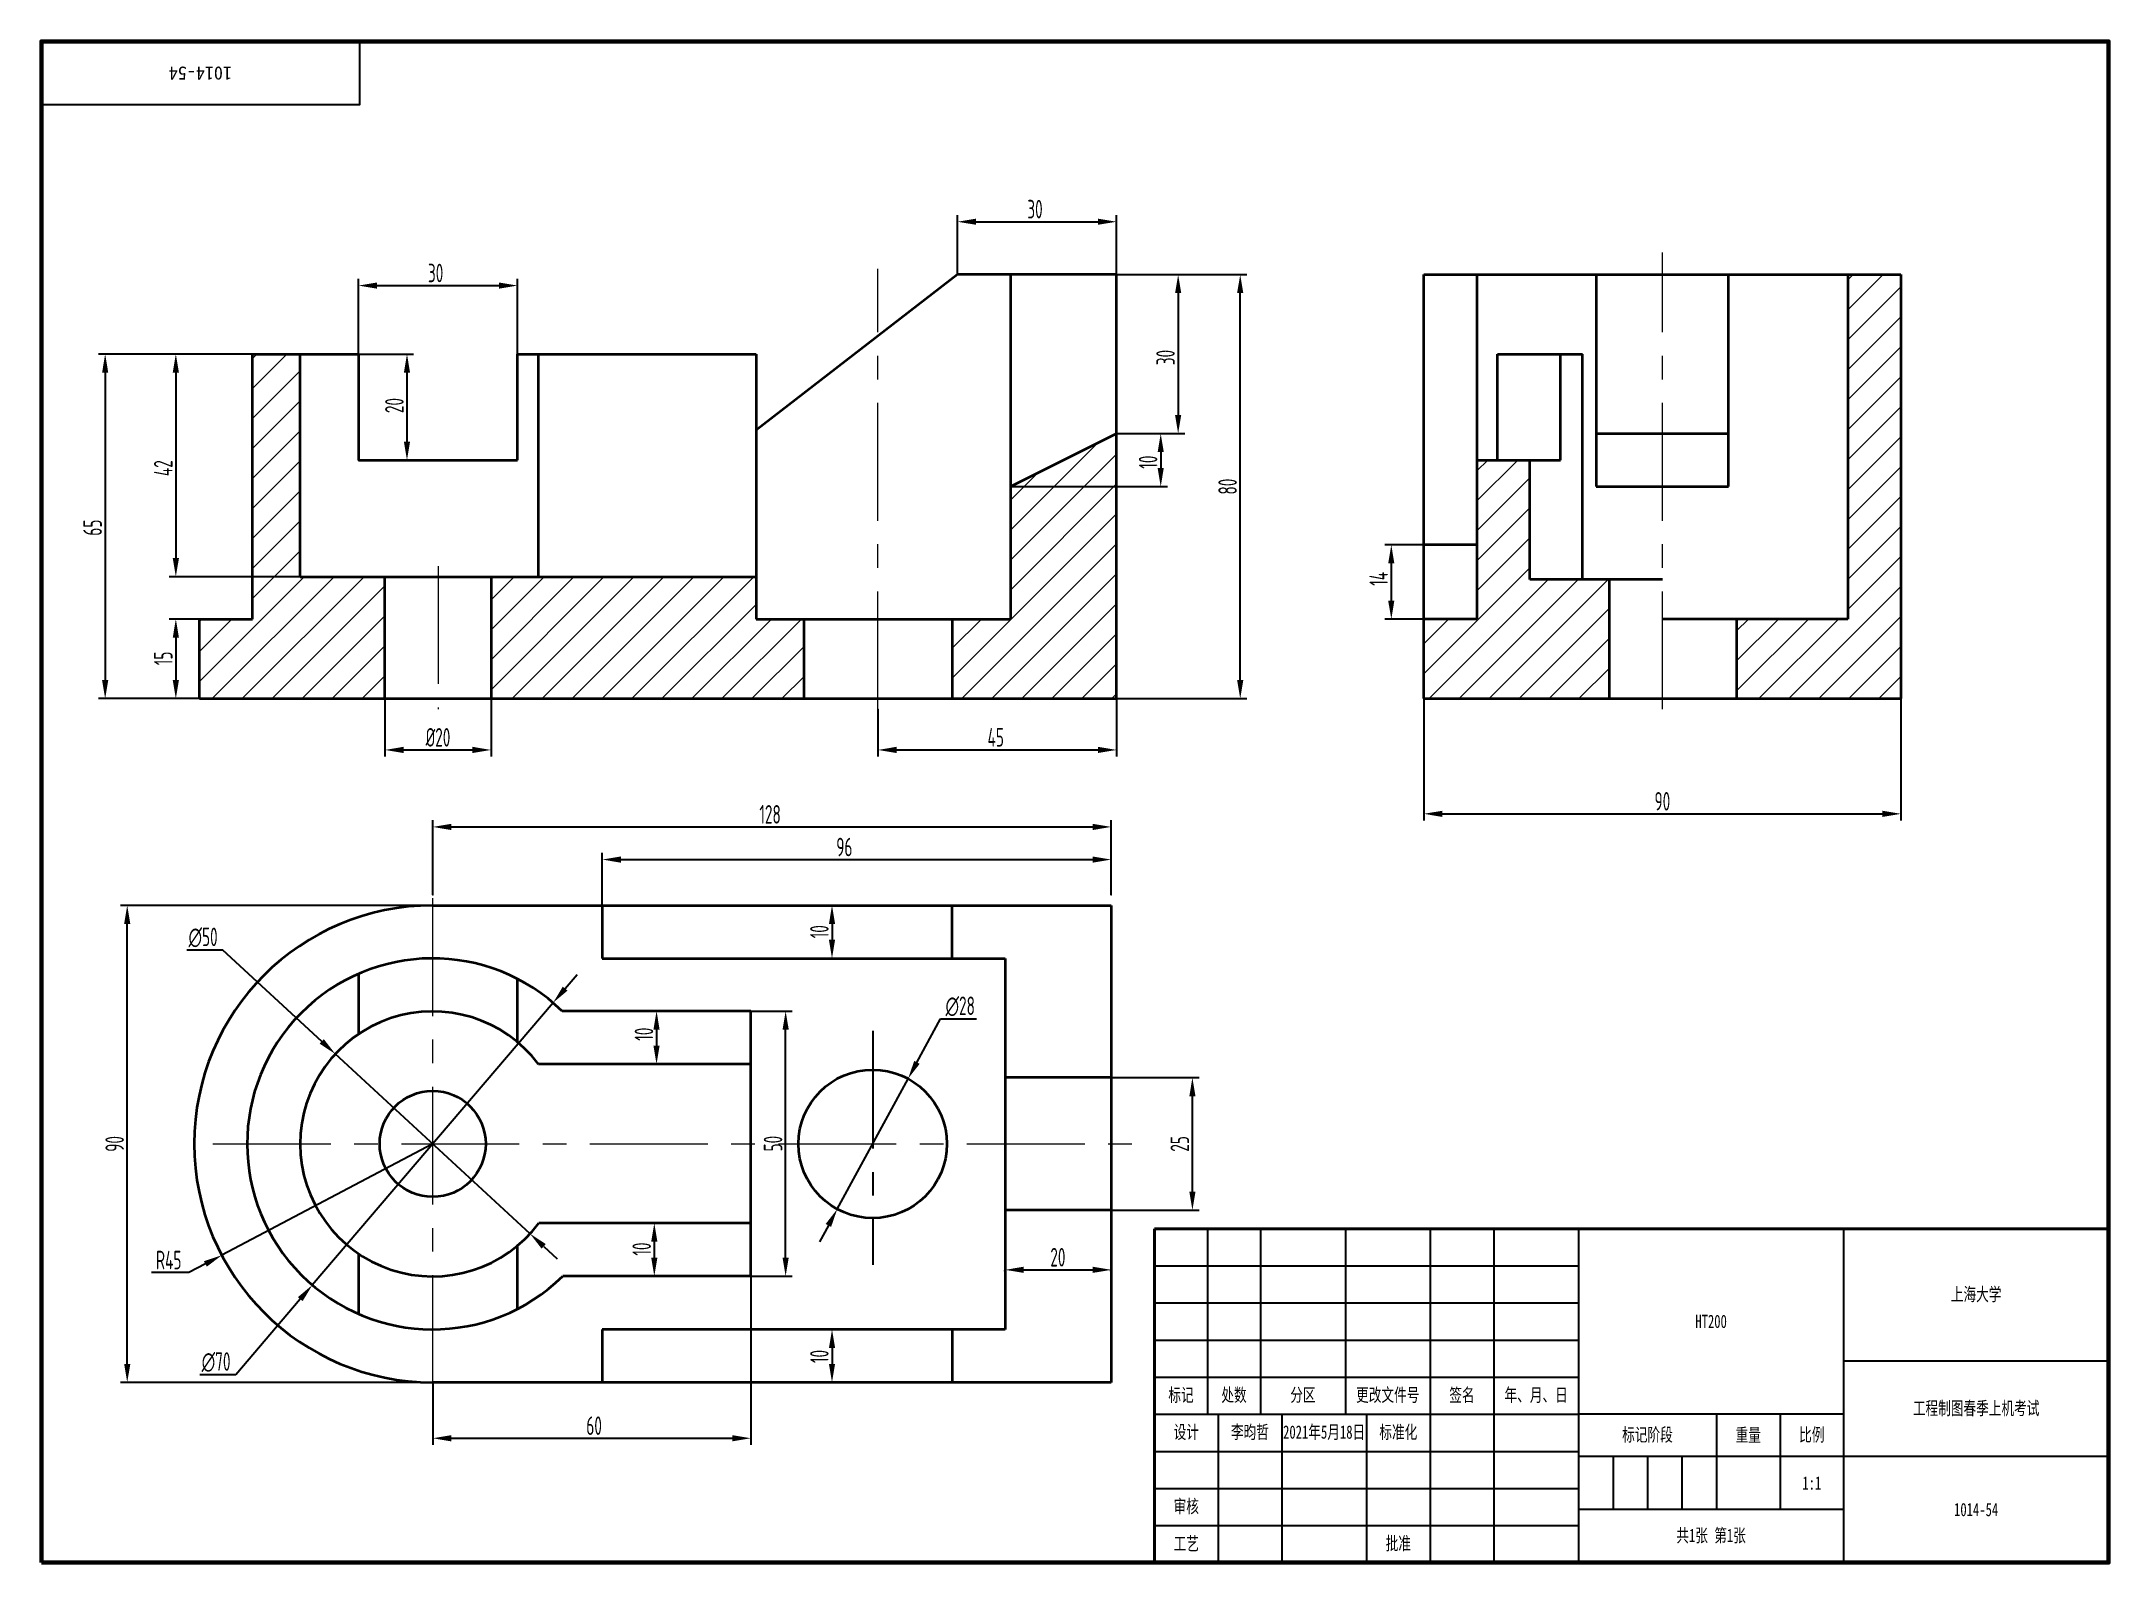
# Model space of a CAD drawing. Header units: millimetres. Extents: x 25 to 415, y 5 to 292.
import ezdxf

# ---------------------------------------------------------------- set-up
doc = ezdxf.new("R2010")
doc.units = ezdxf.units.MM
doc.header["$LTSCALE"] = 0.7
doc.linetypes.add('CENTER', pattern=[50.8, 31.75, -6.35, 6.35, -6.35])
doc.layers.add('center', color=160, linetype='CENTER')
doc.layers.add('dim', color=2, linetype='Continuous')
doc.layers.add('xxx', color=7, linetype='Continuous', lineweight=35, plot=False)
doc.layers.add('图层1', color=7, linetype='Continuous', lineweight=35)
doc.styles.add('btl', font='', dxfattribs={"width": 0.7})
doc.styles.add('dim', font='dim.shx', dxfattribs={"width": 0.7, "bigfont": 'gbcbig.shx'})
doc.styles.get("Standard").update_dxf_attribs({"font": ''})
doc.styles.get('btl').set_extended_font_data('FangSong_GB2312')
doc.styles.get('Standard').set_extended_font_data('SimSun')
doc.dimstyles.new('dim', dxfattribs={"dimtxt": 3.5, "dimasz": 3.5, "dimexe": 1.25, "dimexo": 0, "dimtad": 1, "dimtoh": 1, "dimdec": 0, "dimdsep": 46, "dimtxsty": 'dim', "dimcen": 0, "dimclrd": 256, "dimclre": 256, "dimadec": 0, "dimazin": 0, "dimtfac": 1, "dimtdec": 0, "dimtmove": 0, "dimatfit": 1, "dimfxl": 1, "dimlwd": -1, "dimlwe": -1, "dimarcsym": 0})
pattern_1 = [(45, (-3.2905, 0), (-2.828427, 2.828427), [])]
pattern_2 = [(45, (0, 0), (-2.828427, 2.828427), [])]

# ---------------------------------------------------------------- blocks, each defined once
blk = doc.blocks.new('*D1')
at = {"layer": 'dim', "transparency": 16777216}
for p, q in [((130.83, 129), (130.83, 138.89)), ((134.33, 137.64), (223.33, 137.64)), ((226.83, 131), (226.83, 138.89))]:
    blk.add_line(p, q, dxfattribs=at)
at = {"layer": 'dim', "lineweight": 15, "transparency": 16777216}
for points in [[(134.33, 138.22), (134.33, 137.05), (130.83, 137.64)], [(223.33, 138.22), (223.33, 137.05), (226.83, 137.64)]]:
    blk.add_solid(points, dxfattribs=at)
at = {"layer": 'xxx', "color": 0, "lineweight": 15, "transparency": 16777216}
for p in [(226.83, 137.64), (130.83, 129), (226.83, 131)]:
    blk.add_point(p, dxfattribs=at)
at = {"layer": 'dim', "color": 0, "lineweight": 15, "transparency": 16777216, "insert": (176.49, 140.01), "char_height": 3.5, "attachment_point": 5, "style": 'dim'}
blk.add_mtext('96', dxfattribs=at)
blk = doc.blocks.new('*D2')
at = {"layer": 'dim', "transparency": 16777216}
for p, q in [((176.49, 129), (172.91, 129)), ((174.16, 125.5), (174.16, 122.5)), ((176.49, 119), (172.91, 119))]:
    blk.add_line(p, q, dxfattribs=at)
at = {"layer": 'dim', "lineweight": 15, "transparency": 16777216}
for points in [[(173.58, 125.5), (174.74, 125.5), (174.16, 129)], [(173.58, 122.5), (174.74, 122.5), (174.16, 119)]]:
    blk.add_solid(points, dxfattribs=at)
at = {"layer": 'xxx', "color": 0, "lineweight": 15, "transparency": 16777216}
for p in [(176.49, 129), (174.16, 119), (176.49, 119)]:
    blk.add_point(p, dxfattribs=at)
at = {"layer": 'dim', "color": 0, "lineweight": 15, "transparency": 16777216, "insert": (171.78, 124.03), "char_height": 3.5, "attachment_point": 5, "rotation": 90, "style": 'dim'}
blk.add_mtext('10', dxfattribs=at)
blk = doc.blocks.new('*D3')
at = {"layer": 'dim', "transparency": 16777216}
for p, q in [((173.87, 49), (175.41, 49)), ((174.16, 45.5), (174.16, 42.5)), ((173.87, 39), (175.41, 39))]:
    blk.add_line(p, q, dxfattribs=at)
at = {"layer": 'dim', "lineweight": 15, "transparency": 16777216}
for points in [[(173.58, 45.5), (174.74, 45.5), (174.16, 49)], [(173.58, 42.5), (174.74, 42.5), (174.16, 39)]]:
    blk.add_solid(points, dxfattribs=at)
at = {"layer": 'xxx', "color": 0, "lineweight": 15, "transparency": 16777216}
for p in [(173.87, 49), (173.87, 39), (174.16, 39)]:
    blk.add_point(p, dxfattribs=at)
at = {"layer": 'dim', "color": 0, "lineweight": 15, "transparency": 16777216, "insert": (171.78, 43.9), "char_height": 3.5, "attachment_point": 5, "rotation": 90, "style": 'dim'}
blk.add_mtext('10', dxfattribs=at)
blk = doc.blocks.new('*D4')
at = {"layer": 'dim', "transparency": 16777216}
for p, q in [((141.06, 109.05), (142.31, 109.05)), ((141.06, 105.55), (141.06, 102.55)), ((141.06, 99.05), (142.31, 99.05))]:
    blk.add_line(p, q, dxfattribs=at)
at = {"layer": 'dim', "lineweight": 15, "transparency": 16777216}
for points in [[(140.47, 105.55), (141.64, 105.55), (141.06, 109.05)], [(140.47, 102.55), (141.64, 102.55), (141.06, 99.05)]]:
    blk.add_solid(points, dxfattribs=at)
at = {"layer": 'xxx', "color": 0, "lineweight": 15, "transparency": 16777216}
for p in [(141.06, 109.05), (141.06, 99.05), (141.06, 99.05)]:
    blk.add_point(p, dxfattribs=at)
at = {"layer": 'dim', "color": 0, "lineweight": 15, "transparency": 16777216, "insert": (138.68, 104.7), "char_height": 3.5, "attachment_point": 5, "rotation": 90, "style": 'dim'}
blk.add_mtext('10', dxfattribs=at)
blk = doc.blocks.new('*D5')
at = {"layer": 'dim', "transparency": 16777216}
for p, q in [((140.76, 69.05), (139.39, 69.05)), ((140.64, 65.55), (140.64, 62.55)), ((140.76, 59.05), (139.39, 59.05))]:
    blk.add_line(p, q, dxfattribs=at)
at = {"layer": 'dim', "lineweight": 15, "transparency": 16777216}
for points in [[(140.05, 65.55), (141.22, 65.55), (140.64, 69.05)], [(140.05, 62.55), (141.22, 62.55), (140.64, 59.05)]]:
    blk.add_solid(points, dxfattribs=at)
at = {"layer": 'xxx', "color": 0, "lineweight": 15, "transparency": 16777216}
for p in [(140.76, 69.05), (140.64, 59.05), (140.76, 59.05)]:
    blk.add_point(p, dxfattribs=at)
at = {"layer": 'dim', "color": 0, "lineweight": 15, "transparency": 16777216, "insert": (138.26, 64.16), "char_height": 3.5, "attachment_point": 5, "rotation": 90, "style": 'dim'}
blk.add_mtext('10', dxfattribs=at)
blk = doc.blocks.new('*D6')
at = {"layer": 'dim', "transparency": 16777216}
for p, q in [((285.81, 168), (285.81, 145.02)), ((375.81, 168), (375.81, 145.02)), ((289.31, 146.27), (372.31, 146.27))]:
    blk.add_line(p, q, dxfattribs=at)
at = {"layer": 'dim', "lineweight": 15, "transparency": 16777216}
for points in [[(289.31, 146.85), (289.31, 145.68), (285.81, 146.27)], [(372.31, 146.85), (372.31, 145.68), (375.81, 146.27)]]:
    blk.add_solid(points, dxfattribs=at)
at = {"layer": 'xxx', "color": 0, "lineweight": 15, "transparency": 16777216}
for p in [(285.81, 168), (375.81, 168), (375.81, 146.27)]:
    blk.add_point(p, dxfattribs=at)
at = {"layer": 'dim', "color": 0, "lineweight": 15, "transparency": 16777216, "insert": (330.81, 148.64), "char_height": 3.5, "attachment_point": 5, "style": 'dim'}
blk.add_mtext('90', dxfattribs=at)
blk = doc.blocks.new('*D7')
at = {"layer": 'dim', "transparency": 16777216}
for p, q in [((158.83, 59.05), (158.83, 27.22)), ((98.83, 39), (98.83, 27.22)), ((102.33, 28.47), (155.33, 28.47))]:
    blk.add_line(p, q, dxfattribs=at)
at = {"layer": 'dim', "lineweight": 15, "transparency": 16777216}
for points in [[(102.33, 29.05), (102.33, 27.88), (98.83, 28.47)], [(155.33, 29.05), (155.33, 27.88), (158.83, 28.47)]]:
    blk.add_solid(points, dxfattribs=at)
at = {"layer": 'xxx', "color": 0, "lineweight": 15, "transparency": 16777216}
for p in [(158.83, 59.05), (98.83, 39), (158.83, 28.47)]:
    blk.add_point(p, dxfattribs=at)
at = {"layer": 'dim', "color": 0, "lineweight": 15, "transparency": 16777216, "insert": (129.28, 30.84), "char_height": 3.5, "attachment_point": 5, "style": 'dim'}
blk.add_mtext('60', dxfattribs=at)
blk = doc.blocks.new('*D8')
at = {"layer": 'dim', "transparency": 16777216}
for p, q in [((84.83, 233), (84.83, 247.17)), ((88.33, 245.92), (111.33, 245.92)), ((114.83, 233), (114.83, 247.17))]:
    blk.add_line(p, q, dxfattribs=at)
at = {"layer": 'dim', "lineweight": 15, "transparency": 16777216}
for points in [[(88.33, 246.51), (88.33, 245.34), (84.83, 245.92)], [(111.33, 246.51), (111.33, 245.34), (114.83, 245.92)]]:
    blk.add_solid(points, dxfattribs=at)
at = {"layer": 'xxx', "color": 0, "lineweight": 15, "transparency": 16777216}
for p in [(114.83, 245.92), (84.83, 233), (114.83, 233)]:
    blk.add_point(p, dxfattribs=at)
at = {"layer": 'dim', "color": 0, "lineweight": 15, "transparency": 16777216, "insert": (99.38, 248.3), "char_height": 3.5, "attachment_point": 5, "style": 'dim'}
blk.add_mtext('30', dxfattribs=at)
blk = doc.blocks.new('*D9')
at = {"layer": 'dim', "transparency": 16777216}
for p, q in [((89.83, 168), (89.83, 157.07)), ((109.83, 168), (109.83, 157.07)), ((93.33, 158.32), (106.33, 158.32))]:
    blk.add_line(p, q, dxfattribs=at)
at = {"layer": 'dim', "lineweight": 15, "transparency": 16777216}
for points in [[(93.33, 158.91), (93.33, 157.74), (89.83, 158.32)], [(106.33, 158.91), (106.33, 157.74), (109.83, 158.32)]]:
    blk.add_solid(points, dxfattribs=at)
at = {"layer": 'xxx', "color": 0, "lineweight": 15, "transparency": 16777216}
for p in [(89.83, 168), (109.83, 168), (109.83, 158.32)]:
    blk.add_point(p, dxfattribs=at)
at = {"layer": 'dim', "color": 0, "lineweight": 15, "transparency": 16777216, "insert": (99.83, 160.7), "char_height": 3.5, "attachment_point": 5, "style": 'dim'}
blk.add_mtext('%%C20', dxfattribs=at)
blk = doc.blocks.new('*D10')
at = {"layer": 'dim', "transparency": 16777216}
for p, q in [((285.81, 197), (278.42, 197)), ((279.67, 193.5), (279.67, 186.5)), ((285.81, 183), (278.42, 183))]:
    blk.add_line(p, q, dxfattribs=at)
at = {"layer": 'dim', "lineweight": 15, "transparency": 16777216}
for points in [[(279.08, 193.5), (280.25, 193.5), (279.67, 197)], [(279.08, 186.5), (280.25, 186.5), (279.67, 183)]]:
    blk.add_solid(points, dxfattribs=at)
at = {"layer": 'xxx', "color": 0, "lineweight": 15, "transparency": 16777216}
for p in [(285.81, 197), (279.67, 183), (285.81, 183)]:
    blk.add_point(p, dxfattribs=at)
at = {"layer": 'dim', "color": 0, "lineweight": 15, "transparency": 16777216, "insert": (277.29, 190.61), "char_height": 3.5, "attachment_point": 5, "rotation": 90, "style": 'dim'}
blk.add_mtext('14', dxfattribs=at)
blk = doc.blocks.new('*D11')
at = {"layer": 'dim', "transparency": 16777216}
for p, q in [((197.83, 248), (197.83, 259.22)), ((201.33, 257.97), (224.33, 257.97)), ((227.83, 248), (227.83, 259.22))]:
    blk.add_line(p, q, dxfattribs=at)
at = {"layer": 'dim', "lineweight": 15, "transparency": 16777216}
for points in [[(201.33, 258.55), (201.33, 257.39), (197.83, 257.97)], [(224.33, 258.55), (224.33, 257.39), (227.83, 257.97)]]:
    blk.add_solid(points, dxfattribs=at)
at = {"layer": 'xxx', "color": 0, "lineweight": 15, "transparency": 16777216}
for p in [(227.83, 257.97), (197.83, 248), (227.83, 248)]:
    blk.add_point(p, dxfattribs=at)
at = {"layer": 'dim', "color": 0, "lineweight": 15, "transparency": 16777216, "insert": (212.45, 260.34), "char_height": 3.5, "attachment_point": 5, "style": 'dim'}
blk.add_mtext('30', dxfattribs=at)
blk = doc.blocks.new('*D12')
at = {"layer": 'dim', "transparency": 16777216}
for p, q in [((227.83, 218), (237.42, 218)), ((236.17, 214.5), (236.17, 211.5)), ((207.83, 208), (237.42, 208))]:
    blk.add_line(p, q, dxfattribs=at)
at = {"layer": 'dim', "lineweight": 15, "transparency": 16777216}
for points in [[(235.59, 214.5), (236.75, 214.5), (236.17, 218)], [(235.59, 211.5), (236.75, 211.5), (236.17, 208)]]:
    blk.add_solid(points, dxfattribs=at)
at = {"layer": 'xxx', "color": 0, "lineweight": 15, "transparency": 16777216}
for p in [(227.83, 218), (207.83, 208), (236.17, 208)]:
    blk.add_point(p, dxfattribs=at)
at = {"layer": 'dim', "color": 0, "lineweight": 15, "transparency": 16777216, "insert": (233.79, 212.62), "char_height": 3.5, "attachment_point": 5, "rotation": 90, "style": 'dim'}
blk.add_mtext('10', dxfattribs=at)
blk = doc.blocks.new('*D13')
at = {"layer": 'dim', "transparency": 16777216}
for p, q in [((231.12, 248), (240.71, 248)), ((239.46, 244.5), (239.46, 221.5)), ((231.12, 218), (240.71, 218))]:
    blk.add_line(p, q, dxfattribs=at)
at = {"layer": 'dim', "lineweight": 15, "transparency": 16777216}
for points in [[(238.88, 244.5), (240.04, 244.5), (239.46, 248)], [(238.88, 221.5), (240.04, 221.5), (239.46, 218)]]:
    blk.add_solid(points, dxfattribs=at)
at = {"layer": 'xxx', "color": 0, "lineweight": 15, "transparency": 16777216}
for p in [(231.12, 248), (231.12, 218), (239.46, 218)]:
    blk.add_point(p, dxfattribs=at)
at = {"layer": 'dim', "color": 0, "lineweight": 15, "transparency": 16777216, "insert": (237.08, 232.35), "char_height": 3.5, "attachment_point": 5, "rotation": 90, "style": 'dim'}
blk.add_mtext('30', dxfattribs=at)
blk = doc.blocks.new('*D14')
at = {"layer": 'dim', "transparency": 16777216}
for p, q in [((55.84, 183), (49.12, 183)), ((50.37, 179.5), (50.37, 171.5)), ((54.83, 168), (49.12, 168))]:
    blk.add_line(p, q, dxfattribs=at)
at = {"layer": 'dim', "lineweight": 15, "transparency": 16777216}
for points in [[(49.79, 179.5), (50.96, 179.5), (50.37, 183)], [(49.79, 171.5), (50.96, 171.5), (50.37, 168)]]:
    blk.add_solid(points, dxfattribs=at)
at = {"layer": 'xxx', "color": 0, "lineweight": 15, "transparency": 16777216}
for p in [(55.84, 183), (50.37, 168), (54.83, 168)]:
    blk.add_point(p, dxfattribs=at)
at = {"layer": 'dim', "color": 0, "lineweight": 15, "transparency": 16777216, "insert": (48, 175.59), "char_height": 3.5, "attachment_point": 5, "rotation": 90, "style": 'dim'}
blk.add_mtext('15', dxfattribs=at)
blk = doc.blocks.new('*D15')
at = {"layer": 'dim', "transparency": 16777216}
for p, q in [((64.83, 233), (49.12, 233)), ((50.37, 229.5), (50.37, 194.5)), ((73.83, 191), (49.12, 191))]:
    blk.add_line(p, q, dxfattribs=at)
at = {"layer": 'dim', "lineweight": 15, "transparency": 16777216}
for points in [[(49.79, 229.5), (50.96, 229.5), (50.37, 233)], [(49.79, 194.5), (50.96, 194.5), (50.37, 191)]]:
    blk.add_solid(points, dxfattribs=at)
at = {"layer": 'xxx', "color": 0, "lineweight": 15, "transparency": 16777216}
for p in [(64.83, 233), (50.37, 191), (73.83, 191)]:
    blk.add_point(p, dxfattribs=at)
at = {"layer": 'dim', "color": 0, "lineweight": 15, "transparency": 16777216, "insert": (48, 211.48), "char_height": 3.5, "attachment_point": 5, "rotation": 90, "style": 'dim'}
blk.add_mtext('42', dxfattribs=at)
blk = doc.blocks.new('*D16')
at = {"layer": 'dim', "transparency": 16777216}
for p, q in [((49.12, 233), (35.79, 233)), ((37.04, 229.5), (37.04, 171.5)), ((49.12, 168), (35.79, 168))]:
    blk.add_line(p, q, dxfattribs=at)
at = {"layer": 'dim', "lineweight": 15, "transparency": 16777216}
for points in [[(36.46, 229.5), (37.62, 229.5), (37.04, 233)], [(36.46, 171.5), (37.62, 171.5), (37.04, 168)]]:
    blk.add_solid(points, dxfattribs=at)
at = {"layer": 'xxx', "color": 0, "lineweight": 15, "transparency": 16777216}
for p in [(49.12, 233), (37.04, 168), (49.12, 168)]:
    blk.add_point(p, dxfattribs=at)
at = {"layer": 'dim', "color": 0, "lineweight": 15, "transparency": 16777216, "insert": (34.67, 200.26), "char_height": 3.5, "attachment_point": 5, "rotation": 90, "style": 'dim'}
blk.add_mtext('65', dxfattribs=at)
blk = doc.blocks.new('*D17')
at = {"layer": 'dim', "transparency": 16777216}
for p, q in [((98.83, 131), (98.83, 145.05)), ((226.83, 138.89), (226.83, 145.05)), ((102.33, 143.8), (223.33, 143.8))]:
    blk.add_line(p, q, dxfattribs=at)
at = {"layer": 'dim', "lineweight": 15, "transparency": 16777216}
for points in [[(102.33, 144.38), (102.33, 143.21), (98.83, 143.8)], [(223.33, 144.38), (223.33, 143.21), (226.83, 143.8)]]:
    blk.add_solid(points, dxfattribs=at)
at = {"layer": 'xxx', "color": 0, "lineweight": 15, "transparency": 16777216}
for p in [(226.83, 143.8), (226.83, 138.89), (98.83, 131)]:
    blk.add_point(p, dxfattribs=at)
at = {"layer": 'dim', "color": 0, "lineweight": 15, "transparency": 16777216, "insert": (162.48, 146.17), "char_height": 3.5, "attachment_point": 5, "style": 'dim'}
blk.add_mtext('128', dxfattribs=at)
blk = doc.blocks.new('*D18')
at = {"layer": 'dim', "transparency": 16777216}
for p, q in [((227.83, 168), (227.83, 157.07)), ((182.83, 166), (182.83, 157.07)), ((186.33, 158.32), (224.33, 158.32))]:
    blk.add_line(p, q, dxfattribs=at)
at = {"layer": 'dim', "lineweight": 15, "transparency": 16777216}
for points in [[(186.33, 158.91), (186.33, 157.74), (182.83, 158.32)], [(224.33, 158.91), (224.33, 157.74), (227.83, 158.32)]]:
    blk.add_solid(points, dxfattribs=at)
at = {"layer": 'xxx', "color": 0, "lineweight": 15, "transparency": 16777216}
for p in [(227.83, 168), (182.83, 166), (227.83, 158.32)]:
    blk.add_point(p, dxfattribs=at)
at = {"layer": 'dim', "color": 0, "lineweight": 15, "transparency": 16777216, "insert": (205.05, 160.7), "char_height": 3.5, "attachment_point": 5, "style": 'dim'}
blk.add_mtext('45', dxfattribs=at)
blk = doc.blocks.new('*D19')
at = {"layer": 'dim', "transparency": 16777216}
for p, q in [((84.83, 233), (95.23, 233)), ((93.98, 229.5), (93.98, 216.5)), ((84.83, 213), (95.23, 213))]:
    blk.add_line(p, q, dxfattribs=at)
at = {"layer": 'dim', "lineweight": 15, "transparency": 16777216}
for points in [[(93.39, 229.5), (94.56, 229.5), (93.98, 233)], [(93.39, 216.5), (94.56, 216.5), (93.98, 213)]]:
    blk.add_solid(points, dxfattribs=at)
at = {"layer": 'xxx', "color": 0, "lineweight": 15, "transparency": 16777216}
for p in [(84.83, 233), (84.83, 213), (93.98, 213)]:
    blk.add_point(p, dxfattribs=at)
at = {"layer": 'dim', "color": 0, "lineweight": 15, "transparency": 16777216, "insert": (91.6, 223.29), "char_height": 3.5, "attachment_point": 5, "rotation": 90, "style": 'dim'}
blk.add_mtext('20', dxfattribs=at)
blk = doc.blocks.new('*D20')
at = {"layer": 'dim', "transparency": 16777216}
for p, q in [((206.83, 60.04), (206.83, 61.49)), ((210.33, 60.24), (223.33, 60.24)), ((226.83, 60.04), (226.83, 61.49))]:
    blk.add_line(p, q, dxfattribs=at)
at = {"layer": 'dim', "lineweight": 35, "transparency": 16777216}
for points in [[(210.33, 60.83), (210.33, 59.66), (206.83, 60.24)], [(223.33, 60.83), (223.33, 59.66), (226.83, 60.24)]]:
    blk.add_solid(points, dxfattribs=at)
at = {"layer": 'xxx', "color": 0, "lineweight": 35, "transparency": 16777216}
for p in [(206.83, 60.04), (226.83, 60.24), (226.83, 60.04)]:
    blk.add_point(p, dxfattribs=at)
at = {"layer": 'dim', "color": 0, "lineweight": 15, "transparency": 16777216, "insert": (216.77, 62.62), "char_height": 3.5, "attachment_point": 5, "style": 'dim'}
blk.add_mtext('20', dxfattribs=at)
blk = doc.blocks.new('*D23')
at = {"layer": 'Defpoints', "color": 0, "transparency": 16777216}
for p in [(188.51, 96.3), (175.15, 71.7)]:
    blk.add_point(p, dxfattribs=at)
at = {"layer": 'dim', "transparency": 16777216}
for p, q in [((190.18, 99.38), (194.63, 107.57)), ((194.63, 107.57), (201.44, 107.57)), ((175.15, 71.7), (188.51, 96.3)), ((173.48, 68.62), (171.81, 65.55))]:
    blk.add_line(p, q, dxfattribs=at)
for points in [[(189.67, 99.66), (190.69, 99.1), (188.51, 96.3)], [(172.97, 68.9), (173.99, 68.34), (175.15, 71.7)]]:
    blk.add_solid(points, dxfattribs=at)
at = {"layer": 'dim', "color": 0, "transparency": 16777216, "insert": (198.35, 109.94), "char_height": 3.5, "attachment_point": 5, "style": 'dim'}
blk.add_mtext('∅28', dxfattribs=at)
blk = doc.blocks.new('*D25')
at = {"layer": 'Defpoints', "color": 0, "transparency": 16777216}
for p in [(226.83, 96.5), (242.15, 96.5), (226.83, 71.5)]:
    blk.add_point(p, dxfattribs=at)
at = {"layer": 'dim', "transparency": 16777216}
for p, q in [((226.83, 96.5), (243.4, 96.5)), ((242.15, 75), (242.15, 93)), ((226.83, 71.5), (243.4, 71.5))]:
    blk.add_line(p, q, dxfattribs=at)
for points in [[(241.57, 93), (242.73, 93), (242.15, 96.5)], [(241.57, 75), (242.73, 75), (242.15, 71.5)]]:
    blk.add_solid(points, dxfattribs=at)
at = {"layer": 'dim', "color": 0, "transparency": 16777216, "insert": (239.77, 84), "char_height": 3.5, "attachment_point": 5, "rotation": 90, "style": 'dim'}
blk.add_mtext('25', dxfattribs=at)
blk = doc.blocks.new('*D26')
at = {"layer": 'Defpoints', "color": 0, "transparency": 16777216}
for p in [(41.2, 129), (98.83, 129), (98.83, 39)]:
    blk.add_point(p, dxfattribs=at)
at = {"layer": 'dim', "transparency": 16777216}
for p, q in [((98.83, 129), (39.95, 129)), ((41.2, 42.5), (41.2, 125.5)), ((98.83, 39), (39.95, 39))]:
    blk.add_line(p, q, dxfattribs=at)
for points in [[(40.62, 125.5), (41.79, 125.5), (41.2, 129)], [(40.62, 42.5), (41.79, 42.5), (41.2, 39)]]:
    blk.add_solid(points, dxfattribs=at)
at = {"layer": 'dim', "color": 0, "transparency": 16777216, "insert": (38.83, 84), "char_height": 3.5, "attachment_point": 5, "rotation": 90, "style": 'dim'}
blk.add_mtext('90', dxfattribs=at)
blk = doc.blocks.new('*D27')
at = {"layer": 'Defpoints', "color": 0, "transparency": 16777216}
for p in [(158.83, 109.05), (165.41, 109.05), (158.83, 59.05)]:
    blk.add_point(p, dxfattribs=at)
at = {"layer": 'dim', "transparency": 16777216}
for p, q in [((158.83, 109.05), (166.66, 109.05)), ((165.41, 62.55), (165.41, 105.55)), ((158.83, 59.05), (166.66, 59.05))]:
    blk.add_line(p, q, dxfattribs=at)
for points in [[(164.83, 105.55), (166, 105.55), (165.41, 109.05)], [(164.83, 62.55), (166, 62.55), (165.41, 59.05)]]:
    blk.add_solid(points, dxfattribs=at)
at = {"layer": 'dim', "color": 0, "transparency": 16777216, "insert": (163.04, 84.05), "char_height": 3.5, "attachment_point": 5, "rotation": 90, "style": 'dim'}
blk.add_mtext('50', dxfattribs=at)
blk = doc.blocks.new('*D28')
at = {"layer": 'Defpoints', "color": 0, "transparency": 16777216}
for p in [(227.83, 248), (251.17, 248), (227.83, 168)]:
    blk.add_point(p, dxfattribs=at)
at = {"layer": 'dim', "transparency": 16777216}
for p, q in [((227.83, 248), (252.42, 248)), ((251.17, 171.5), (251.17, 244.5)), ((227.83, 168), (252.42, 168))]:
    blk.add_line(p, q, dxfattribs=at)
for points in [[(250.58, 244.5), (251.75, 244.5), (251.17, 248)], [(250.58, 171.5), (251.75, 171.5), (251.17, 168)]]:
    blk.add_solid(points, dxfattribs=at)
at = {"layer": 'dim', "color": 0, "transparency": 16777216, "insert": (248.79, 208), "char_height": 3.5, "attachment_point": 5, "rotation": 90, "style": 'dim'}
blk.add_mtext('80', dxfattribs=at)
blk = doc.blocks.new('*D29')
at = {"layer": 'Defpoints', "color": 0, "transparency": 16777216}
for p in [(80.46, 100.96), (117.2, 67.04)]:
    blk.add_point(p, dxfattribs=at)
at = {"layer": 'dim', "transparency": 16777216}
for p, q in [((59.23, 120.56), (52.42, 120.56)), ((77.89, 103.33), (59.23, 120.56)), ((117.2, 67.04), (80.46, 100.96)), ((119.77, 64.67), (122.34, 62.29))]:
    blk.add_line(p, q, dxfattribs=at)
for points in [[(78.29, 103.76), (77.5, 102.9), (80.46, 100.96)], [(120.17, 65.1), (119.37, 64.24), (117.2, 67.04)]]:
    blk.add_solid(points, dxfattribs=at)
at = {"layer": 'dim', "color": 0, "transparency": 16777216, "insert": (55.51, 122.94), "char_height": 3.5, "attachment_point": 5, "style": 'dim'}
blk.add_mtext('∅50', dxfattribs=at)
blk = doc.blocks.new('*D30')
at = {"layer": 'Defpoints', "color": 0, "transparency": 16777216}
for p in [(121.54, 110.63), (76.12, 57.37)]:
    blk.add_point(p, dxfattribs=at)
at = {"layer": 'dim', "transparency": 16777216}
for p, q in [((123.81, 113.29), (126.09, 115.96)), ((121.54, 110.63), (76.12, 57.37)), ((73.85, 54.71), (61.69, 40.45)), ((61.69, 40.45), (54.88, 40.45))]:
    blk.add_line(p, q, dxfattribs=at)
for points in [[(123.37, 113.67), (124.26, 112.91), (121.54, 110.63)], [(73.4, 55.09), (74.29, 54.33), (76.12, 57.37)]]:
    blk.add_solid(points, dxfattribs=at)
at = {"layer": 'dim', "color": 0, "transparency": 16777216, "insert": (57.97, 42.83), "char_height": 3.5, "attachment_point": 5, "style": 'dim'}
blk.add_mtext('∅70', dxfattribs=at)
blk = doc.blocks.new('*D31')
at = {"layer": 'Defpoints', "color": 0, "transparency": 16777216}
for p in [(98.83, 84), (59.04, 62.99)]:
    blk.add_point(p, dxfattribs=at)
at = {"layer": 'dim', "transparency": 16777216}
for p, q in [((98.83, 84), (59.04, 62.99)), ((52.85, 59.72), (45.81, 59.72)), ((55.94, 61.35), (52.85, 59.72))]:
    blk.add_line(p, q, dxfattribs=at)
blk.add_solid([(55.67, 61.87), (56.22, 60.84), (59.04, 62.99)], dxfattribs=at)
at = {"layer": 'dim', "color": 0, "transparency": 16777216, "insert": (49.02, 62.09), "char_height": 3.5, "attachment_point": 5, "style": 'dim'}
blk.add_mtext('R45', dxfattribs=at)

msp = doc.modelspace()

# ---------------------------------------------------------------- hatches: boundary and pattern name
at = {"lineweight": 15}
h = msp.add_hatch(dxfattribs=at)
h.set_pattern_fill('_USER', color=256, scale=4, angle=45, pattern_type=0)
h.set_pattern_definition(pattern_2)
h.paths.add_polyline_path([(375.81, 248), (365.81, 248), (365.81, 183), (344.81, 183), (344.81, 168), (375.81, 168)])
h = msp.add_hatch(dxfattribs=at)
h.set_pattern_fill('_USER', color=256, scale=4, angle=45, pattern_type=0)
h.set_pattern_definition(pattern_1)
h.paths.add_polyline_path([(89.83, 168), (89.83, 191), (73.83, 191), (73.83, 233), (64.83, 233), (64.83, 183), (54.83, 183), (54.83, 168)])
h = msp.add_hatch(dxfattribs=at)
h.set_pattern_fill('_USER', color=256, scale=4, angle=45, pattern_type=0)
h.set_pattern_definition(pattern_1)
h.paths.add_polyline_path([(207.83, 183), (196.83, 183), (196.83, 168), (227.83, 168), (227.83, 218), (207.83, 208)])
h = msp.add_hatch(dxfattribs=at)
h.set_pattern_fill('_USER', color=256, scale=4, angle=45, pattern_type=0)
h.set_pattern_definition(pattern_2)
h.paths.add_polyline_path([(320.81, 190.5), (305.81, 190.5), (305.81, 213), (295.81, 213), (295.81, 183), (285.81, 183), (285.81, 168), (320.81, 168)])
h = msp.add_hatch(dxfattribs=at)
h.set_pattern_fill('_USER', color=256, scale=4, angle=45, pattern_type=0)
h.set_pattern_definition(pattern_1)
h.paths.add_polyline_path([(168.83, 168), (168.83, 183), (159.83, 183), (159.83, 191), (109.83, 191), (109.83, 168)])

# ---------------------------------------------------------------- linework, layer by layer
at = {"lineweight": 35}
for p, q in [((197.83, 248), (159.83, 218.64)), ((227.83, 248), (197.83, 248)), ((207.83, 248), (207.83, 183)), ((227.83, 168), (227.83, 248)), ((285.81, 248), (375.81, 248)), ((285.81, 168), (285.81, 248)), ((295.81, 248), (295.81, 183)), ((318.31, 248), (318.31, 208)), ((343.31, 208), (343.31, 248)), ((365.81, 248), (365.81, 183)), ((375.81, 248), (375.81, 168)), ((64.83, 183), (64.83, 233)), ((64.83, 233), (84.83, 233)), ((73.83, 191), (73.83, 233)), ((84.83, 233), (84.83, 213)), ((114.83, 233), (159.83, 233)), ((114.83, 213), (114.83, 233)), ((118.8, 191), (118.8, 233)), ((159.83, 233), (159.83, 183)), ((299.68, 213), (299.68, 233)), ((299.68, 233), (315.76, 233)), ((311.6, 213), (311.6, 233)), ((315.76, 190.5), (315.76, 233)), ((207.83, 208), (227.83, 218)), ((318.31, 218), (343.31, 218)), ((84.83, 213), (114.83, 213)), ((295.81, 213), (311.6, 213)), ((305.81, 190.5), (305.81, 213)), ((318.31, 208), (343.31, 208)), ((295.81, 197), (285.81, 197)), ((73.83, 191), (159.83, 191)), ((89.83, 168), (89.83, 191)), ((109.83, 191), (109.83, 168)), ((330.81, 190.5), (305.81, 190.5)), ((320.81, 168), (320.81, 190.5)), ((54.83, 168), (54.83, 183)), ((54.83, 183), (64.83, 183)), ((159.83, 183), (207.83, 183)), ((168.83, 183), (168.83, 168)), ((196.83, 183), (196.83, 168)), ((295.81, 183), (285.81, 183)), ((365.81, 183), (330.81, 183)), ((344.81, 183), (344.81, 168)), ((54.83, 168), (227.83, 168)), ((285.81, 168), (375.81, 168)), ((98.83, 129), (98.83, 129)), ((98.83, 129), (226.83, 129)), ((130.83, 129), (130.83, 119)), ((196.83, 119), (196.83, 129)), ((226.83, 129), (226.83, 39)), ((130.83, 119), (206.83, 119)), ((206.83, 119), (206.83, 49)), ((84.83, 116.08), (84.83, 104.71)), ((114.83, 103.21), (114.83, 115.13)), ((158.83, 109.05), (123.28, 109.05)), ((127.54, 109.05), (123.28, 109.05)), ((130.58, 109.05), (123.28, 109.05)), ((158.83, 59.05), (158.83, 109.05)), ((158.83, 99.05), (118.8, 99.05)), ((226.83, 96.5), (206.83, 96.5)), ((226.83, 71.5), (206.83, 71.5)), ((158.83, 69.05), (118.86, 69.05)), ((84.83, 63.29), (84.83, 51.92)), ((114.83, 52.87), (114.83, 64.79)), ((158.83, 59.05), (123.37, 59.05)), ((206.83, 49), (130.83, 49)), ((130.83, 49), (130.83, 39)), ((196.83, 49), (196.83, 39)), ((226.83, 39), (98.83, 39))]:
    msp.add_line(p, q, dxfattribs=at)
at = {"lineweight": 40}
for p, q in [((235, 5), (235, 68)), ((235, 68), (415, 68))]:
    msp.add_line(p, q, dxfattribs=at)
for p, q in [((235, 68), (315, 68)), ((235, 68), (315, 68)), ((235, 68), (235, 61)), ((235, 68), (245, 68)), ((245, 68), (245, 33)), ((255, 68), (255, 33)), ((271, 68), (271, 33)), ((287, 68), (287, 5)), ((299, 68), (299, 5)), ((315, 68), (315, 5)), ((365, 68), (365, 5)), ((235, 61), (315, 61)), ((235, 54), (315, 54)), ((235, 47), (315, 47)), ((415, 43), (365, 43)), ((235, 40), (315, 40)), ((235, 33), (315, 33)), ((235, 33), (247, 33)), ((247, 33), (247, 5)), ((259, 33), (259, 5)), ((275, 33), (275, 5)), ((365, 33), (315, 33)), ((341, 33), (341, 15)), ((353, 33), (353, 15)), ((235, 26), (315, 26)), ((415, 25), (315, 25)), ((321.5, 25), (321.5, 15)), ((328, 25), (328, 15)), ((334.5, 25), (334.5, 15)), ((235, 19), (315, 19)), ((235, 12), (315, 12)), ((365, 15), (315, 15)), ((415, 5), (235, 5))]:
    msp.add_line(p, q)
at = {"lineweight": 60}
msp.add_lwpolyline([(25, 5), (415, 5), (415, 292), (25, 292)], close=True, dxfattribs=at)
msp.add_lwpolyline([(25, 292), (85, 292), (85, 280), (25, 280)], close=True)
at = {"lineweight": 35}
for centre, radius in [((181.83, 84), 14), ((98.83, 84), 10)]:
    msp.add_circle(centre, radius, dxfattribs=at)
for radius, start, end in [(45, 90, 270), (35, 45.6913, 314.5217), (25, 37.0005, 323.2604)]:
    msp.add_arc((98.83, 84), radius, start, end, dxfattribs=at)
at = {"layer": 'center', "lineweight": 15}
for p, q in [((330.81, 166), (330.81, 252.15)), ((182.83, 166), (182.83, 249.06)), ((99.83, 193), (99.83, 166)), ((98.83, 37), (98.83, 131)), ((57.37, 84), (234.37, 84))]:
    msp.add_line(p, q, dxfattribs=at)
at = {"layer": 'center'}
msp.add_line((181.83, 105.35), (181.83, 61.18), dxfattribs=at)

# ---------------------------------------------------------------- texts
at = {"layer": '图层1', "insert": (55, 286), "char_height": 2.5, "attachment_point": 5, "rotation": 180}
msp.add_mtext_dynamic_manual_height_columns('1014-54', width=60, gutter_width=12.5, heights=[0], dxfattribs=at)
at = {"layer": '图层1', "char_height": 2.5, "attachment_point": 5, "style": 'btl'}
for s, width, insert in [('上海大学', 50, (390, 55.5)), ('HT200', 50, (340, 50.5)), ('标记', 10, (240, 36.5)), ('处数', 10, (250, 36.5)), ('分区', 16, (263, 36.5)), ('更改文件号', 16, (279, 36.5)), ('签名', 12, (293, 36.5)), ('年、月、日', 16, (307, 36.5)), ('工程制图春季上机考试', 50, (390, 34)), ('设计', 12, (241, 29.5)), ('李昀哲', 12, (253, 29.5)), ('2021年5月18日', 16, (267, 29.5)), ('标准化', 12, (281, 29.5)), ('标记阶段', 26, (328, 29)), ('重量', 12, (347, 29)), ('比例', 12, (359, 29)), ('1:1', 12, (359, 20)), ('审核', 12, (241, 15.5)), ('1014-54', 50, (390, 15)), ('共1张 第1张', 50, (340, 10)), ('工艺', 12, (241, 8.5)), ('批准', 12, (281, 8.5))]:
    msp.add_mtext_dynamic_manual_height_columns(s, width=width, gutter_width=12.5, heights=[0], dxfattribs=dict(at, insert=insert))

# ---------------------------------------------------------------- dimensions: what is measured, and where the dimension line sits
at = {"layer": 'dim', "lineweight": 15}
for base, p1, p2, picture, middle in [((227.83, 257.97), (197.83, 248), (227.83, 248), '*D11', (212.45, 257.97)), ((114.83, 245.92), (84.83, 233), (114.83, 233), '*D8', (99.38, 245.92)), ((227.83, 158.32), (182.83, 166), (227.83, 168), '*D18', (205.05, 158.32)), ((375.81, 146.27), (285.81, 168), (375.81, 168), '*D6', (330.81, 146.27)), ((226.83, 143.8), (98.83, 131), (226.83, 138.89), '*D17', (162.48, 143.8)), ((226.83, 137.64), (130.83, 129), (226.83, 131), '*D1', (176.49, 137.64)), ((226.83, 60.24), (206.83, 60.04), (226.83, 60.04), '*D20', (216.77, 60.24)), ((158.83, 28.47), (98.83, 39), (158.83, 59.05), '*D7', (129.28, 28.47))]:
    dim = msp.add_linear_dim(base=base, p1=p1, p2=p2, dimstyle='dim', dxfattribs=at)
    dim.commit()
    dim.dimension.update_dxf_attribs({"geometry": picture, "text_midpoint": middle, "dimtype": 160})
at = {"layer": 'dim'}
for base, p1, p2, picture, middle in [((251.17, 248), (227.83, 168), (227.83, 248), '*D28', (248.79, 208)), ((41.2, 129), (98.83, 39), (98.83, 129), '*D26', (38.83, 84)), ((165.41, 109.05), (158.83, 59.05), (158.83, 109.05), '*D27', (163.04, 84.05)), ((242.15, 96.5), (226.83, 71.5), (226.83, 96.5), '*D25', (239.77, 84))]:
    dim = msp.add_linear_dim(base=base, p1=p1, p2=p2, angle=270, dimstyle='dim', dxfattribs=at)
    dim.commit()
    dim.dimension.update_dxf_attribs({"geometry": picture, "text_midpoint": middle})
at = {"layer": 'dim', "lineweight": 15}
for base, p1, p2, picture, middle in [((239.46, 218), (231.12, 248), (231.12, 218), '*D13', (239.46, 232.35)), ((37.04, 168), (49.12, 233), (49.12, 168), '*D16', (37.04, 200.26)), ((50.37, 191), (64.83, 233), (73.83, 191), '*D15', (50.37, 211.48)), ((93.98, 213), (84.83, 233), (84.83, 213), '*D19', (93.98, 223.29)), ((236.17, 208), (227.83, 218), (207.83, 208), '*D12', (236.17, 212.62)), ((279.67, 183), (285.81, 197), (285.81, 183), '*D10', (279.67, 190.61)), ((50.37, 168), (55.84, 183), (54.83, 168), '*D14', (50.37, 175.59)), ((174.16, 119), (176.49, 129), (176.49, 119), '*D2', (174.16, 124.03)), ((141.06, 99.05), (141.06, 109.05), (141.06, 99.05), '*D4', (141.06, 104.7)), ((140.64, 59.05), (140.76, 69.05), (140.76, 59.05), '*D5', (140.64, 64.16)), ((174.16, 39), (173.87, 49), (173.87, 39), '*D3', (174.16, 43.9))]:
    dim = msp.add_linear_dim(base=base, p1=p1, p2=p2, angle=90, dimstyle='dim', dxfattribs=at)
    dim.commit()
    dim.dimension.update_dxf_attribs({"geometry": picture, "text_midpoint": middle, "dimtype": 160})
dim = msp.add_linear_dim(base=(109.83, 158.32), p1=(89.83, 168), p2=(109.83, 168), text='%%C<>', dimstyle='dim', dxfattribs=at)
dim.commit()
dim.dimension.update_dxf_attribs({"geometry": '*D9', "text_midpoint": (99.83, 158.32), "dimtype": 160})
at = {"layer": 'dim'}
for p1, p2, picture, middle in [((117.2, 67.04), (80.46, 100.96), '*D29', (55.51, 120.56)), ((121.54, 110.63), (76.12, 57.37), '*D30', (57.97, 40.45)), ((175.15, 71.7), (188.51, 96.3), '*D23', (198.35, 107.57))]:
    dim = msp.add_diameter_dim_2p(p1=p1, p2=p2, dimstyle='dim', dxfattribs=at)
    dim.commit()
    dim.dimension.update_dxf_attribs({"geometry": picture, "text_midpoint": middle, "dimtype": 163})
dim = msp.add_radius_dim(center=(98.83, 84), mpoint=(59.04, 62.99), dimstyle='dim', dxfattribs=at)
dim.commit()
dim.dimension.update_dxf_attribs({"geometry": '*D31', "text_midpoint": (49.02, 59.72), "dimtype": 164})

doc.saveas('drawing.dxf')
